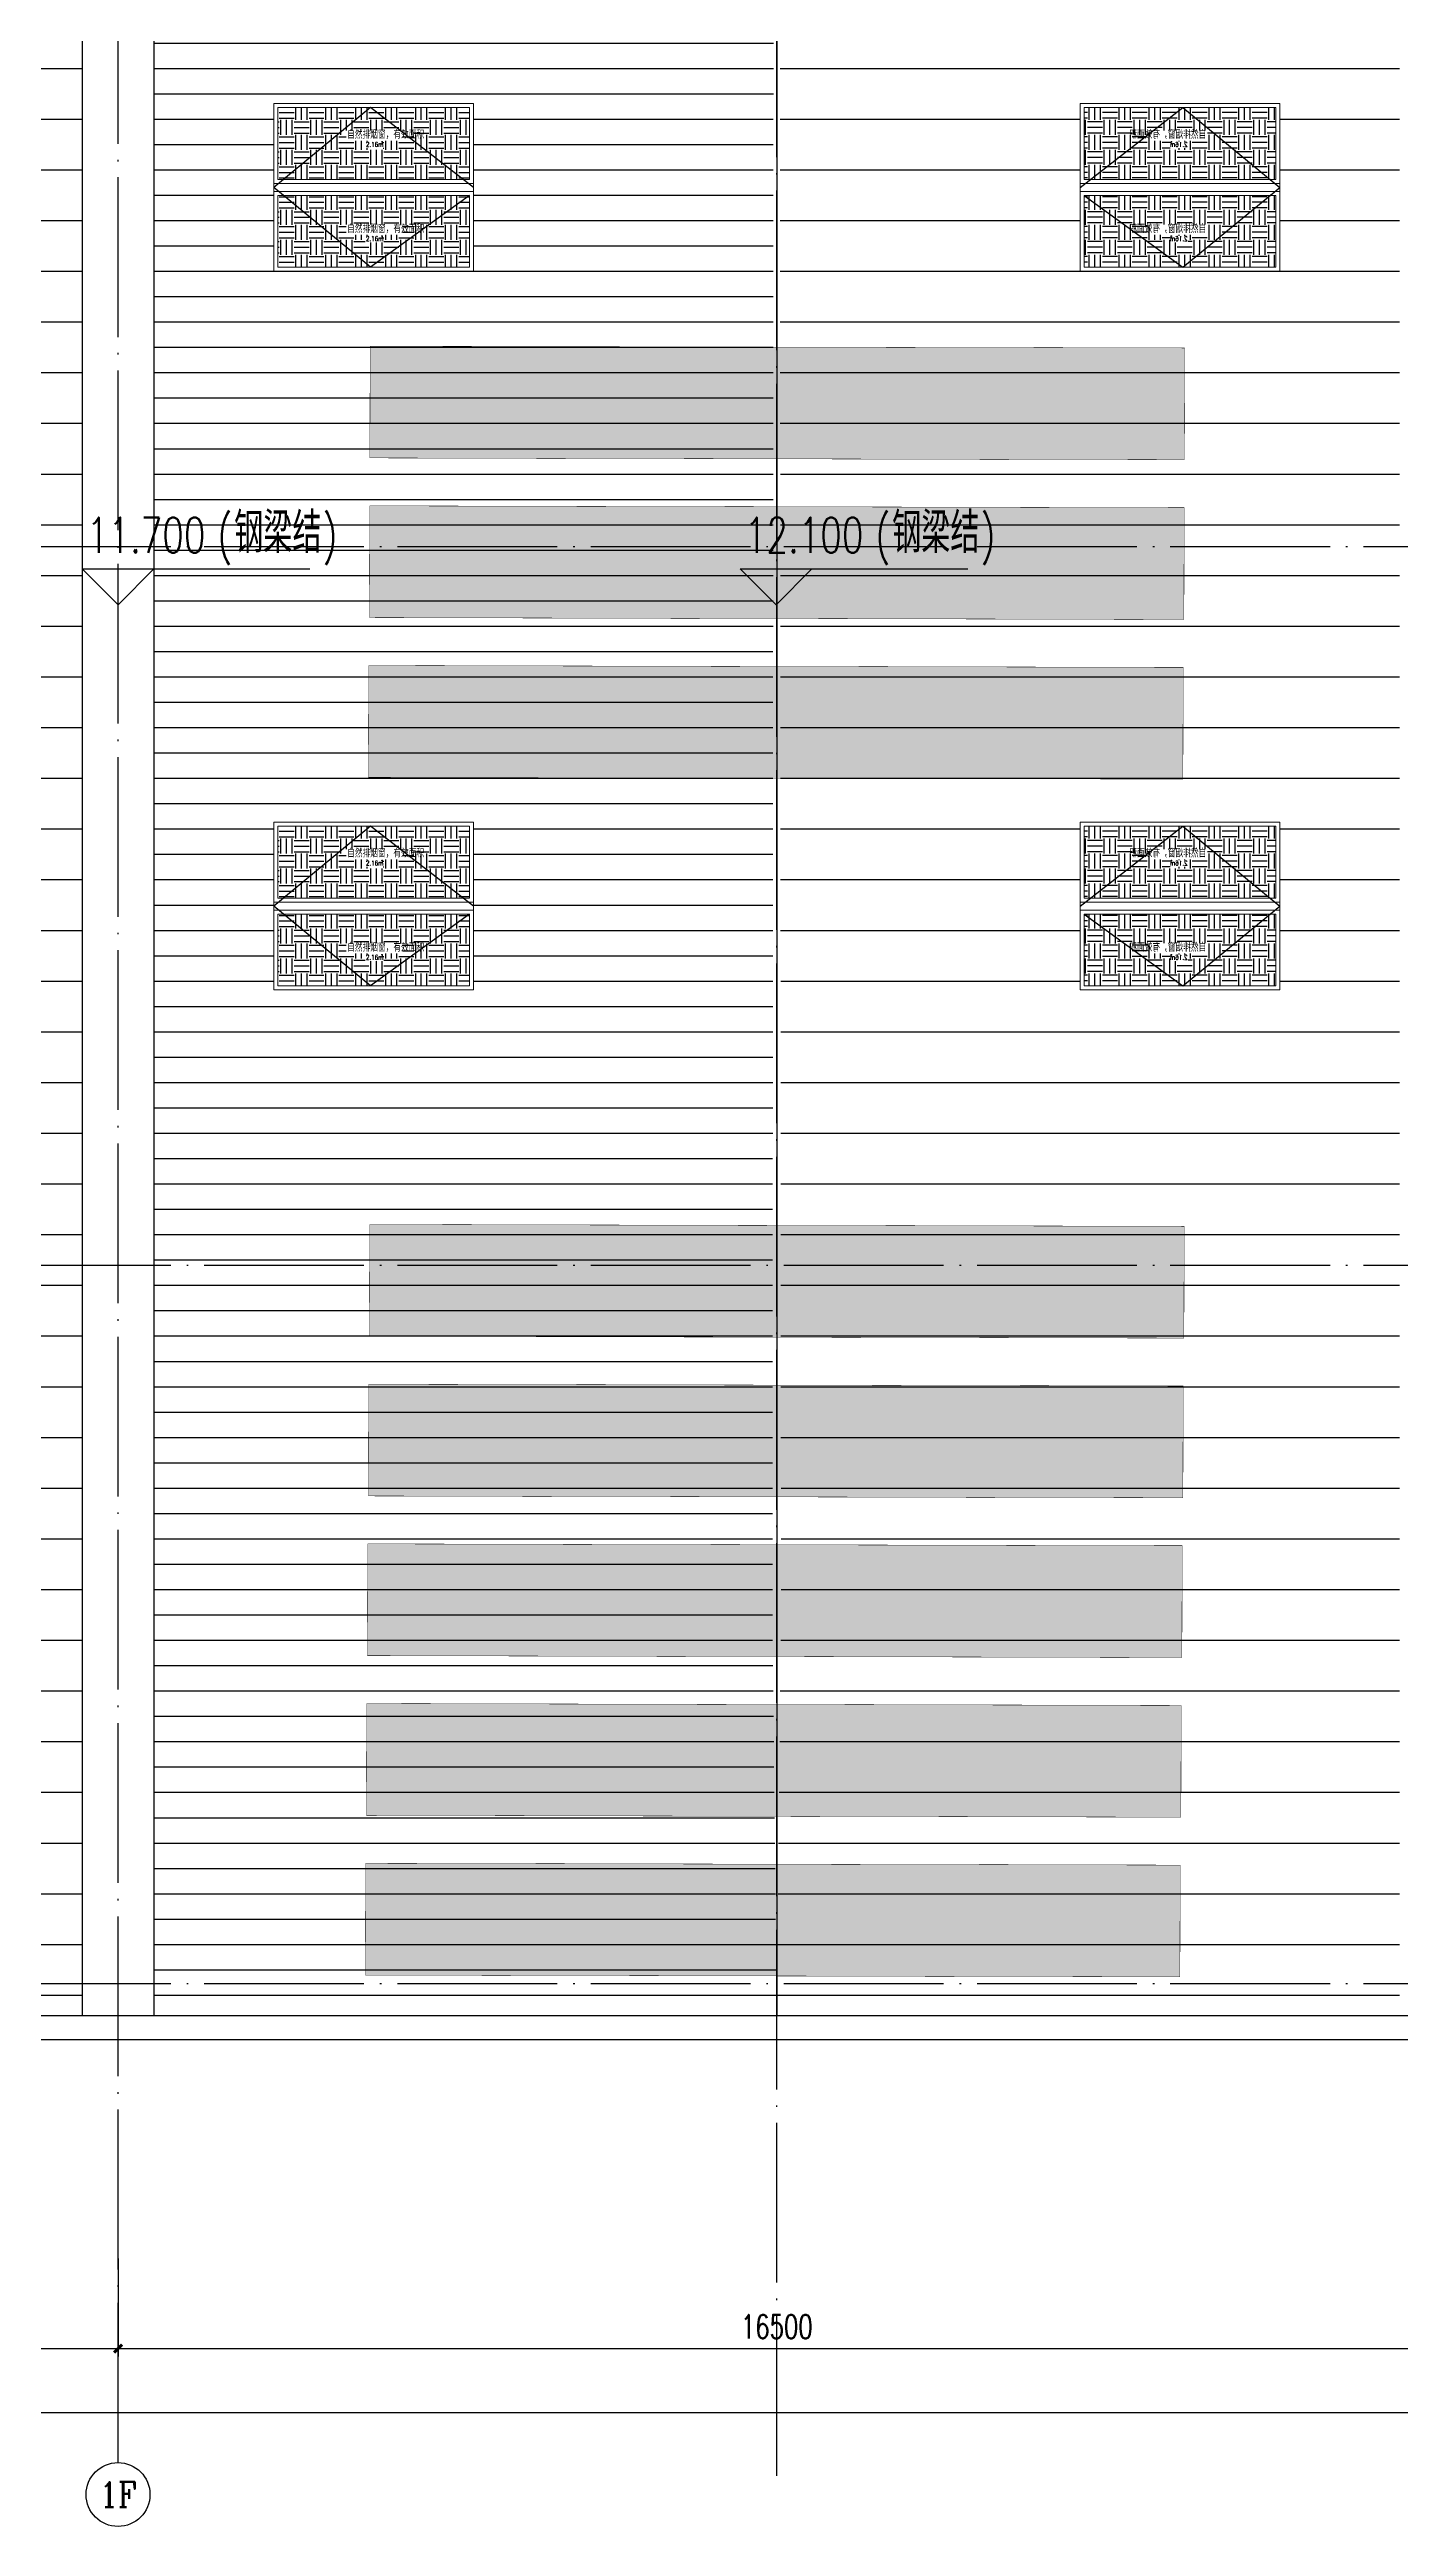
# Model space of a CAD drawing. Extents: x -555607 to 460190, y 498714 to 1664455.
# Drawn here: x 288687 to 305596, y 735026 to 766046 of the extents above; entities that cross this region are included whole.
import ezdxf
from ezdxf.enums import TextEntityAlignment as Align

# ---------------------------------------------------------------- set-up
doc = ezdxf.new("R2010")
doc.units = 0
doc.header["$LTSCALE"] = 1000
doc.header["$MEASUREMENT"] = 0
doc.linetypes.add('DOTE', pattern=[2.42, 2, -0.2, 0.02, -0.2])
doc.linetypes.add('HIDDEN', pattern=[9.525, 6.35, -3.175])
doc.layers.get('Defpoints').update_dxf_attribs({"color": 210})
for name, color, linetype in [('99平面图例外参$0$A-HATCH-2', 251, 'Continuous'), ('A-AXIS-D', 1, 'Continuous'), ('A-AXIS-DOTE', 14, 'DOTE'), ('A-AXIS-SYMB', 3, 'Continuous'), ('A-HATCH-2', 251, 'Continuous'), ('A-LIN-V', 9, 'Continuous'), ('A-SFCE', 30, 'Continuous'), ('A-WINDOW', 8, 'Continuous'), ('E-电气标注', 84, 'Continuous'), ('SPACE', 7, 'Continuous'), ('SPACE_HATCH', 8, 'Continuous'), ('参考线', 8, 'Continuous'), ('外框', 1, 'HIDDEN')]:
    doc.layers.add(name, color=color, linetype=linetype)
doc.layers.add('成型线', color=3, linetype='Continuous', lineweight=18)
doc.styles.add('_TCH_AXIS', font='COMPLEX', dxfattribs={"bigfont": 'GBCBIG'})
doc.styles.add('_TCH_DIM', font='SIMPLEX', dxfattribs={"bigfont": 'GBCBIG'})
doc.styles.add('_TCH_DIM_T3', font='SIMPLEX', dxfattribs={"width": 0.705882, "bigfont": 'GBCBIG'})
doc.styles.add('_TCH_SPACE', font='SIMPLEX', dxfattribs={"height": 5, "bigfont": 'GBCBIG'})
doc.dimstyles.new('_TCH_ARCH&&100', dxfattribs={"dimtxt": 297.5, "dimasz": 100, "dimexe": 100, "dimexo": 100, "dimgap": 126.25, "dimtad": 1, "dimdec": 0, "dimzin": 0, "dimdsep": 46, "dimtxsty": '_TCH_DIM_T3', "dimblk": 'ARCHTICK', "dimcen": 0.09, "dimclrt": 7, "dimazin": 2, "dimtfac": 1, "dimtdec": 0, "dimtix": 1, "dimtmove": 2, "dimatfit": 3, "dimfxl": 100, "dimtolj": 1, "dimtzin": 0, "dimarcsym": 0})
pattern_1 = [(180, (0, 0), (-6e-14, -635), [])]
pattern_2 = [(0, (0, 0), (187.5, 187.5), [187.5, -187.5]), (0, (0, 70.31), (187.5, 187.5), [187.5, -187.5]), (0, (0, 140.62), (187.5, 187.5), [187.5, -187.5]), (90, (23.44, 164.06), (-187.5, 187.5), [187.5, -187.5]), (90, (93.75, 164.06), (-187.5, 187.5), [187.5, -187.5]), (90, (164.06, 164.06), (-187.5, 187.5), [187.5, -187.5])]

# ---------------------------------------------------------------- blocks, each defined once
blk = doc.blocks.new('_ArchTick')
at = {"color": 0, "linetype": 'ByBlock', "const_width": 0.4}
blk.add_lwpolyline([(-0.5, -0.5), (0.5, 0.5)], dxfattribs=at)
blk = doc.blocks.new('*D401')
at = {"layer": 'A-AXIS-D', "color": 0, "lineweight": -2, "transparency": 16777216}
for p, q in [((273046, 738380), (273046, 737153)), ((289546, 738380), (289546, 737153)), ((273046, 737253), (289546, 737253))]:
    blk.add_line(p, q, dxfattribs=at)
at = {"layer": 'Defpoints', "color": 0, "transparency": 16777216}
for p in [(273046, 738480), (289546, 738480), (289546, 737253)]:
    blk.add_point(p, dxfattribs=at)
at = {"layer": 'A-AXIS-D', "color": 0, "lineweight": -2, "transparency": 16777216, "xscale": 100, "yscale": 100, "zscale": 100, "rotation": 180}
blk.add_blockref('_ArchTick', (273046, 737253), dxfattribs=at)
at = {"layer": 'A-AXIS-D', "color": 0, "lineweight": -2, "transparency": 16777216, "xscale": 100, "yscale": 100, "zscale": 100}
blk.add_blockref('_ArchTick', (289546, 737253), dxfattribs=at)
at = {"layer": 'A-AXIS-D', "color": 7, "transparency": 16777216, "insert": (281296, 737528), "char_height": 297.5, "attachment_point": 5, "style": '_TCH_DIM_T3'}
blk.add_mtext('\\A1;16500', dxfattribs=at)
blk = doc.blocks.new('*D402')
at = {"layer": 'A-AXIS-D', "color": 0, "lineweight": -2, "transparency": 16777216}
for p, q in [((289546, 738380), (289546, 737153)), ((306046, 738380), (306046, 737153)), ((289546, 737253), (306046, 737253))]:
    blk.add_line(p, q, dxfattribs=at)
at = {"layer": 'Defpoints', "color": 0, "transparency": 16777216}
for p in [(289546, 738480), (306046, 738480), (306046, 737253)]:
    blk.add_point(p, dxfattribs=at)
at = {"layer": 'A-AXIS-D', "color": 0, "lineweight": -2, "transparency": 16777216, "xscale": 100, "yscale": 100, "zscale": 100, "rotation": 180}
blk.add_blockref('_ArchTick', (289546, 737253), dxfattribs=at)
at = {"layer": 'A-AXIS-D', "color": 0, "lineweight": -2, "transparency": 16777216, "xscale": 100, "yscale": 100, "zscale": 100}
blk.add_blockref('_ArchTick', (306046, 737253), dxfattribs=at)
at = {"layer": 'A-AXIS-D', "color": 7, "transparency": 16777216, "insert": (297796, 737528), "char_height": 297.5, "attachment_point": 5, "style": '_TCH_DIM_T3'}
blk.add_mtext('\\A1;16500', dxfattribs=at)
blk = doc.blocks.new('*D410')
at = {"layer": 'A-AXIS-D', "color": 0, "lineweight": -2, "transparency": 16777216}
for p, q in [((245446, 738280), (245446, 736353)), ((371946, 738280), (371946, 736353)), ((245446, 736453), (371946, 736453))]:
    blk.add_line(p, q, dxfattribs=at)
at = {"layer": 'Defpoints', "color": 0, "transparency": 16777216}
for p in [(245446, 738380), (371946, 738380), (371946, 736453)]:
    blk.add_point(p, dxfattribs=at)
at = {"layer": 'A-AXIS-D', "color": 0, "lineweight": -2, "transparency": 16777216, "xscale": 100, "yscale": 100, "zscale": 100, "rotation": 180}
blk.add_blockref('_ArchTick', (245446, 736453), dxfattribs=at)
at = {"layer": 'A-AXIS-D', "color": 0, "lineweight": -2, "transparency": 16777216, "xscale": 100, "yscale": 100, "zscale": 100}
blk.add_blockref('_ArchTick', (371946, 736453), dxfattribs=at)
at = {"layer": 'A-AXIS-D', "color": 7, "transparency": 16777216, "insert": (308696, 736728), "char_height": 297.5, "attachment_point": 5, "style": '_TCH_DIM_T3'}
blk.add_mtext('\\A1;126500', dxfattribs=at)
blk = doc.blocks.new('44')
blk.add_wipeout([(277446, 745270), (279946, 745270), (279946, 747370), (277446, 747370)]).dxf.layer = '参考线'
at = {"layer": 'SPACE_HATCH'}
h = blk.add_hatch(dxfattribs=at)
h.set_pattern_fill('土壤', color=250, scale=50, style=0)
h.set_pattern_definition(pattern_2)
h.paths.add_polyline_path([(277496, 746420), (279896, 746420), (279896, 747320), (277496, 747320)])
h.paths.add_polyline_path([(278352, 746904), (279057, 746904), (279057, 747034), (278352, 747034)])
h.paths.add_polyline_path([(278591, 746811), (278817, 746811), (278817, 746895), (278591, 746895)])
h = blk.add_hatch(dxfattribs=at)
h.set_pattern_fill('土壤', color=250, scale=50, style=0)
h.set_pattern_definition(pattern_2)
h.paths.add_polyline_path([(277496, 746220), (279896, 746220), (279896, 745320), (277496, 745320)])
h.paths.add_polyline_path([(278352, 745724), (279057, 745724), (279057, 745854), (278352, 745854)])
h.paths.add_polyline_path([(278591, 745631), (278817, 745631), (278817, 745715), (278591, 745715)])
at = {"layer": '外框', "color": 250}
for points in [[(279946, 746320), (278658, 747320), (277446, 746320)], [(279896, 746220), (278658, 745320), (277446, 746320)]]:
    blk.add_lwpolyline(points, dxfattribs=at)
at = {"layer": '成型线', "color": 8}
for p, q in [((279946, 745270), (279946, 747370)), ((277446, 746370), (279946, 746370)), ((277496, 746420), (279896, 746420)), ((277446, 746270), (279946, 746270)), ((277496, 746220), (279896, 746220))]:
    blk.add_line(p, q, dxfattribs=at)
for points in [[(279946, 745270), (277446, 745270), (277446, 747370), (279946, 747370)], [(277496, 746420), (277496, 747320), (279896, 747320), (279896, 746420)], [(279896, 746220), (279896, 745320), (277496, 745320), (277496, 746220)]]:
    blk.add_lwpolyline(points, dxfattribs=at)
at = {"layer": 'SPACE', "color": 250, "style": '_TCH_SPACE'}
for p in [(278365, 746930), (278365, 745750)]:
    blk.add_text('自然排烟窗，有效面积', height=96.5, dxfattribs=at).set_placement(p)
at = {"layer": 'SPACE', "color": 250, "style": '_TCH_SPACE', "width": 0.705882}
for s, height, p in [('2.16m', 59.5, (278600, 746828)), ('2', 29.8, (278792, 746863)), ('2.16m', 59.5, (278600, 745648)), ('2', 29.8, (278792, 745683))]:
    blk.add_text(s, height=height, dxfattribs=at).set_placement(p)
blk = doc.blocks.new('nr3453464')
at = {"layer": 'A-LIN-V'}
blk.add_blockref('44', (14050, 72000), dxfattribs=at)
at = {"layer": 'A-LIN-V', "xscale": -0.9999999999999998}
blk.add_blockref('44', (581542, 72000), dxfattribs=at)
blk = doc.blocks.new('242343243')
at = {"layer": 'A-WINDOW'}
for p in [(0, -54000), (0, -63000)]:
    blk.add_blockref('nr3453464', p, dxfattribs=at)
blk = doc.blocks.new('w42343eeee')
at = {"color": 250}
blk.add_wipeout([(367285, 568212), (365883, 568215), (365906, 578415), (367306, 578412)], dxfattribs=at).dxf.layer = '参考线'
at = {"layer": '99平面图例外参$0$A-HATCH-2'}
h = blk.add_hatch(dxfattribs=at)
h.set_pattern_fill('ANSI33', color=250, scale=75)
h.set_pattern_definition([(45, (1135667.22, 924695.12), (-168.3798, 168.3798), []), (45, (1135835.6, 924695.12), (-168.3798, 168.3798), [119.0625, -59.53125])])
h.paths.add_polyline_path([(366843, 550430), (365843, 550432)])
h.paths.add_polyline_path([(365906, 578415), (367306, 578412), (367283, 568212), (365883, 568215)])
at = {"layer": 'E-电气标注', "color": 250, "const_width": 5}
blk.add_lwpolyline([(365906, 578415), (365883, 568215), (367283, 568212), (367306, 578412)], close=True, dxfattribs=at)
blk = doc.blocks.new('w242343')
at = {"layer": 'A-SFCE', "color": 250, "rotation": 270.1299680659603}
for p in [(40598206436.084267, 3386153450.905241), (40598206436.480171, 3386151450.908447), (40598206428.4953, 3386149450.90999), (40598206456.870789, 3386142450.938126), (40598206448.88591, 3386140450.939666), (40598206440.901077, 3386138450.941208), (40598206432.916237, 3386136450.94275), (40598206424.931412, 3386134450.944291)]:
    blk.add_blockref('w42343eeee', p, dxfattribs=at)
for p in [(40598189936.126717, 3386153413.477157), (40598189936.522621, 3386151413.480359), (40598189928.53775, 3386149413.481903), (40598189956.913239, 3386142413.510038), (40598189948.92836, 3386140413.511582), (40598189940.943527, 3386138413.513124), (40598189932.958687, 3386136413.514666), (40598189924.973862, 3386134413.516207)]:
    blk.add_blockref('w42343eeee', p, dxfattribs=at)

msp = doc.modelspace()

# ---------------------------------------------------------------- block references
at = {"layer": 'A-WINDOW', "rotation": 359.8700319340397}
msp.add_blockref('w242343', (-40606042043.5, -3292924822.4), dxfattribs=at)

# ---------------------------------------------------------------- next in the draw order: hatches: boundary and pattern name
at = {"layer": 'A-HATCH-2'}
h = msp.add_hatch(dxfattribs=at)
h.set_pattern_fill('ANSI31', color=250, scale=400, angle=135)
h.set_pattern_definition(pattern_1)
h.paths.add_polyline_path([(289095.8, 832220), (281295.8, 832220), (281295.8, 830430), (281350.6, 746374.3), (281295.8, 741420), (289095.8, 741420)])
h = msp.add_hatch(dxfattribs=at)
h.set_pattern_fill('ANSI31', color=250, scale=200, angle=135)
h.set_pattern_definition([(180, (0, 0), (-3e-14, -317.5), [])])
h.paths.add_polyline_path([(289995.8, 832220), (297795.8, 832220), (297795.8, 830430), (297741, 746374.3), (297795.8, 741420), (289995.8, 741420)])
h = msp.add_hatch(dxfattribs=at)
h.set_pattern_fill('ANSI31', color=250, scale=400, angle=135)
h.set_pattern_definition(pattern_1)
h.paths.add_polyline_path([(305595.8, 832220), (297795.8, 832220), (297795.8, 830430), (297850.6, 746374.3), (297795.8, 741420), (305595.8, 741420)])

# ---------------------------------------------------------------- next in the draw order: linework, layer by layer
at = {"layer": 'A-AXIS-D'}
msp.add_circle((289545.8, 735426.1), 400, dxfattribs=at)
at = {"layer": 'A-AXIS-DOTE', "color": 250}
for p, q in [((289545.8, 735826.1), (289545.8, 841482.3)), ((297795.8, 735660), (297795.8, 841482.3)), ((355545.8, 759820), (237953.6, 759820)), ((355545.8, 750820), (237953.6, 750820)), ((355545.8, 741820), (237953.6, 741820))]:
    msp.add_line(p, q, dxfattribs=at)
at = {"layer": 'A-AXIS-SYMB', "color": 8}
for p, q in [((289545.8, 759091.6), (289095.8, 759541.6)), ((289095.8, 759541.6), (291945.8, 759541.6)), ((289545.8, 759091.6), (289995.8, 759541.6)), ((297787.4, 759091.6), (297337.4, 759541.6)), ((297337.4, 759541.6), (300187.4, 759541.6)), ((297787.4, 759091.6), (298237.4, 759541.6))]:
    msp.add_line(p, q, dxfattribs=at)
at = {"layer": 'A-LIN-V', "color": 8}
for points in [[(289095.8, 832220), (289095.8, 741420)], [(289995.8, 832220), (289995.8, 741420)]]:
    msp.add_lwpolyline(points, dxfattribs=at)
at = {"layer": 'A-SFCE', "color": 8}
msp.add_line((297795.8, 832220), (297795.8, 741420), dxfattribs=at)
for points in [[(355945.9, 741120), (245445.9, 741120), (245445.9, 757820)], [(355945.9, 741420), (245745.9, 741420), (245745.9, 757520)]]:
    msp.add_lwpolyline(points, dxfattribs=at)

# ---------------------------------------------------------------- next in the draw order: texts
at = {"layer": 'A-AXIS-D', "color": 7, "style": '_TCH_AXIS'}
msp.add_text('1F', height=314.07, dxfattribs=at).set_placement((289314, 735269.1), (289777.6, 735269.1), align=Align.FIT)
at = {"layer": 'A-AXIS-SYMB', "color": 8, "style": '_TCH_DIM', "width": 0.705882}
for s, height, p in [('11.700', 446.25, (289155, 759741.6)), ('(', 446.2, (290790, 759741.6)), (')', 446.2, (292105.9, 759741.6)), ('12.100', 446.25, (297396.6, 759741.6)), ('(', 446.2, (299031.6, 759741.6)), (')', 446.2, (300347.5, 759741.6))]:
    msp.add_text(s, height=height, dxfattribs=at).set_placement(p)
at = {"layer": 'A-AXIS-SYMB', "color": 8, "style": '_TCH_DIM'}
for p in [(291000, 759741.6), (299241.6, 759741.6)]:
    msp.add_text('钢梁结', height=506.38, dxfattribs=at).set_placement(p)

# ---------------------------------------------------------------- next in the draw order: dimensions: what is measured, and where the dimension line sits
at = {"layer": 'A-AXIS-D'}
for base, p1, p2, text, picture, middle in [((371945.8, 736453.3), (245445.8, 738380), (371945.8, 738380), '126500', '*D410', (308695.8, 736728.3)), ((289545.8, 737253.3), (273045.8, 738480), (289545.8, 738480), '16500', '*D401', (281295.8, 737528.3)), ((306045.8, 737253.3), (289545.8, 738480), (306045.8, 738480), '16500', '*D402', (297795.8, 737528.3))]:
    dim = msp.add_linear_dim(base=base, p1=p1, p2=p2, angle=0, text=text, dimstyle='_TCH_ARCH&&100', dxfattribs=at)
    dim.commit()
    dim.dimension.update_dxf_attribs({"geometry": picture, "text_midpoint": middle, "dimtype": 129})

# ---------------------------------------------------------------- next in the draw order: block references
at = {"layer": 'A-WINDOW'}
msp.add_blockref('242343243', (0, 0), dxfattribs=at)

doc.saveas('drawing.dxf')
